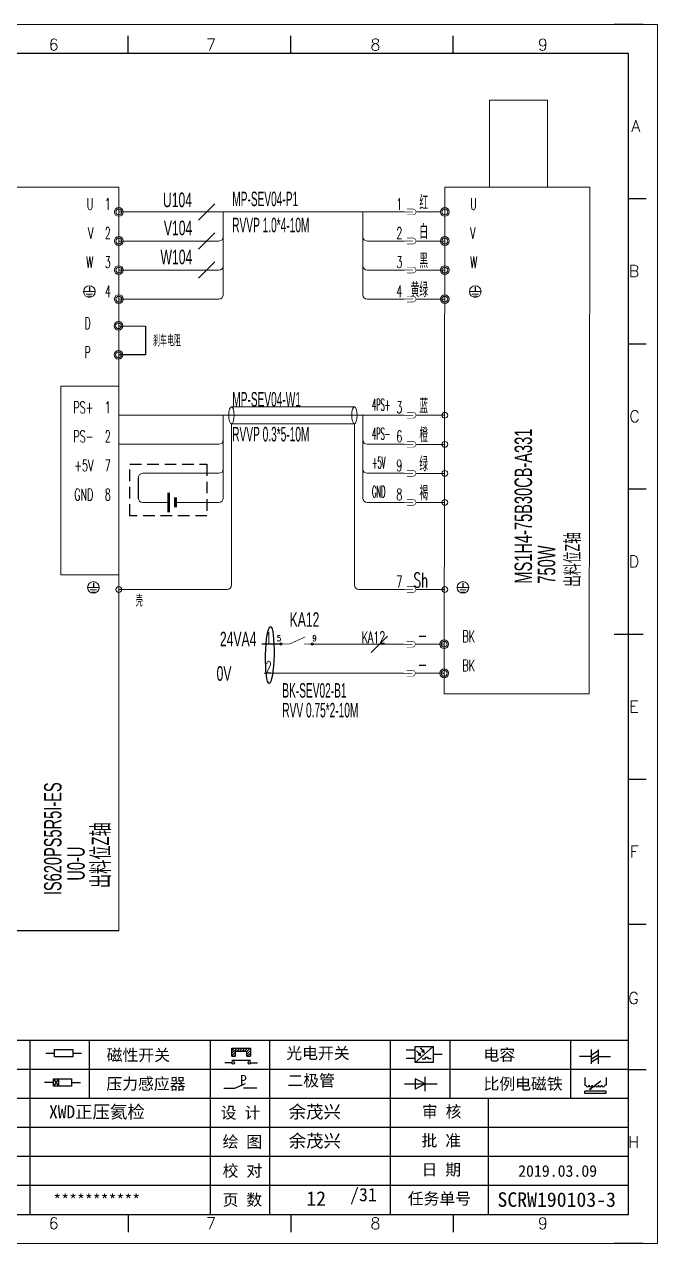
# Model space of a CAD drawing. Header units: millimetres. Extents: x -300 to 54435, y -106 to 60527.
# Drawn here: x 4508.2 to 4617.3, y 1900.2 to 2110.2 of the extents above; entities that cross this region are included whole.
import ezdxf
from ezdxf.enums import TextEntityAlignment as Align

# ---------------------------------------------------------------- set-up
doc = ezdxf.new("R2010")
doc.units = ezdxf.units.MM
doc.linetypes.add('DASHED', pattern=[0.75, 0.5, -0.25])
doc.layers.add('AE_BOR', color=1, linetype='Continuous')
doc.layers.add('ELEMENT', color=7, linetype='Continuous')
doc.layers.add('Dimension', color=3, linetype='Continuous', lineweight=13)
doc.styles.get("Standard").update_dxf_attribs({"font": ''})
doc.styles.add('WD', font='romans.shx', dxfattribs={"width": 0.8, "bigfont": 'gbcbig.shx'})
doc.styles.add('样式 8', font='arial.ttf', dxfattribs={"width": 0.6, "height": 2.5})
doc.styles.add('汉字', font='')
doc.styles.get('Standard').set_extended_font_data('SimSun')
doc.styles.get('汉字').set_extended_font_data('新宋体')

# ---------------------------------------------------------------- blocks, each defined once
blk = doc.blocks.new('$element$00000498')
at = {"const_width": 0.0233}
for points in [[(0, 0), (0, -0.25)], [(-0.25, -0.2), (0, -0.75)], [(0, -0.75), (0, -1)]]:
    blk.add_lwpolyline(points, dxfattribs=at)
at = {"flags": 9}
blk.add_attdef('S', (0, 0), '', height=0.00000667, dxfattribs=at)
blk = doc.blocks.new('H_KA_NO')
at = {"lineweight": 0}
for centre in [(0.2, 0), (5.6, 0)]:
    blk.add_circle(centre, 0.2, dxfattribs=at)
at = {"layer": 'ELEMENT', "color": 1, "xscale": 5, "yscale": 5, "zscale": 5, "rotation": 270}
blk.add_blockref('$element$00000498', (5.4, 0), dxfattribs=at)
at = {"lineweight": 0, "style": 'WD', "width": 0.8}
blk.add_attdef('端子号', text='', height=1, dxfattribs=at).set_placement((0.2, 0.5), align=Align.RIGHT)
blk.add_attdef('端子号', (5.6, 0.5), '', height=1, dxfattribs=at)
blk = doc.blocks.new('磁性开关')
at = {"linetype": 'ByBlock'}
h = blk.add_hatch(dxfattribs=at)
h.set_pattern_fill('ANSI31', color=256, scale=0.1, style=0)
h.paths.add_polyline_path([(-1910.88, -776.69), (-1910.88, -775.29), (-1907.69, -775.29), (-1907.69, -776.69), (-1908.31, -776.69), (-1908.31, -775.79), (-1910.25, -775.79), (-1910.25, -776.69)])
for p, q in [((-1910.88, -776.69), (-1910.88, -775.29)), ((-1910.88, -775.29), (-1907.69, -775.29)), ((-1910.88, -776.69), (-1910.25, -776.69)), ((-1910.25, -776.69), (-1910.25, -775.79)), ((-1910.25, -775.79), (-1908.31, -775.79)), ((-1908.31, -776.69), (-1908.31, -775.79)), ((-1908.31, -776.69), (-1907.69, -776.69)), ((-1907.69, -775.29), (-1907.69, -776.69)), ((-1910.91, -777.81), (-1912.09, -777.81)), ((-1910.88, -777.39), (-1907.69, -777.39)), ((-1907.66, -777.81), (-1906.48, -777.81))]:
    blk.add_line(p, q, dxfattribs=at)
for centre in [(-1910.68, -777.81), (-1907.88, -777.81)]:
    blk.add_circle(centre, 0.225, dxfattribs=at)
blk = doc.blocks.new('光电开关')
at = {"linetype": 'ByBlock'}
h = blk.add_hatch(dxfattribs=at)
h.set_pattern_fill('ANSI31', color=256, scale=0.01, style=0)
h.set_pattern_definition([(45, (0.172267, 0), (-0.0224506403, 0.0224506403), [])])
h.paths.add_polyline_path([(-1882.44, -776.34), (-1882.5, -775.91), (-1882.68, -776.07)])
h.paths.add_polyline_path([(-1882.86, -776.23), (-1882.44, -776.34), (-1882.68, -776.07)])
h.paths.add_polyline_path([(-1883.05, -776.88), (-1883.11, -776.45), (-1883.29, -776.61)])
h.paths.add_polyline_path([(-1883.47, -776.77), (-1883.05, -776.88), (-1883.29, -776.61)])
for p, q in [((-1884.01, -775.96), (-1885.56, -775.96)), ((-1880.91, -775.3), (-1884.01, -778.05)), ((-1883.75, -776.09), (-1883.05, -776.88)), ((-1883.11, -776.45), (-1883.47, -776.77)), ((-1883.05, -776.88), (-1883.47, -776.77)), ((-1883.14, -775.55), (-1882.44, -776.34)), ((-1883.05, -776.88), (-1883.11, -776.45)), ((-1882.5, -775.91), (-1882.86, -776.23)), ((-1882.44, -776.34), (-1882.86, -776.23)), ((-1882.44, -776.34), (-1882.5, -775.91)), ((-1879.37, -776.67), (-1880.91, -776.67)), ((-1884.01, -777.39), (-1885.56, -777.39)), ((-1882.78, -777.47), (-1882.23, -777.47)), ((-1882.23, -777.47), (-1882.23, -777.14)), ((-1882.23, -777.14), (-1881.78, -777.14)), ((-1881.78, -777.47), (-1881.78, -777.14)), ((-1881.23, -777.47), (-1881.78, -777.47))]:
    blk.add_line(p, q, dxfattribs=at)
blk.add_lwpolyline([(-1884.01, -775.3), (-1880.91, -775.3), (-1880.91, -778.05), (-1884.01, -778.05)], close=True, dxfattribs=at)
blk = doc.blocks.new('电磁阀线圈')
at = {"linetype": 'ByBlock'}
for p, q in [((-1854.61, -796.54), (-1856.17, -796.54)), ((-1854.61, -795.92), (-1853.75, -797.16)), ((-1853.75, -795.92), (-1854.61, -797.16)), ((-1853.75, -795.92), (-1853.75, -797.16)), ((-1851.53, -796.54), (-1849.97, -796.54))]:
    blk.add_line(p, q, dxfattribs=at)
blk.add_lwpolyline([(-1854.61, -795.92), (-1851.53, -795.92), (-1851.53, -797.16), (-1854.61, -797.16)], close=True, dxfattribs=at)
blk = doc.blocks.new('压力感应器')
at = {"linetype": 'ByBlock'}
for p, q in [((-1815.59, -777.73), (-1813.71, -776.93)), ((-1817.44, -777.73), (-1815.59, -777.73)), ((-1811.78, -777.73), (-1814.05, -777.73))]:
    blk.add_line(p, q, dxfattribs=at)
at = {"linetype": 'ByBlock', "insert": (-1814.65, -775.48), "char_height": 1.68, "width": 1.2242, "attachment_point": 1}
blk.add_mtext('{\\fNSimSun|b0|i0|c134|p49;P}', dxfattribs=at)
blk = doc.blocks.new('二极管')
at = {"linetype": 'ByBlock'}
for p, q in [((-1787.52, -776.77), (-1781.92, -776.77)), ((-1783.97, -776.77), (-1785.69, -775.9)), ((-1785.69, -775.9), (-1785.69, -777.65)), ((-1783.97, -776.77), (-1785.69, -777.65)), ((-1783.97, -777.99), (-1783.97, -775.56))]:
    blk.add_line(p, q, dxfattribs=at)
blk = doc.blocks.new('电容')
at = {"linetype": 'ByBlock'}
for p, q in [((-1756.08, -782.99), (-1756.08, -780.56)), ((-1754.86, -780.79), (-1756.08, -781.55)), ((-1754.86, -782.99), (-1754.86, -780.56)), ((-1756.08, -781.77), (-1758.13, -781.77)), ((-1754.86, -781.44), (-1756.08, -782.2)), ((-1754.86, -781.99), (-1756.08, -782.75)), ((-1754.86, -781.77), (-1752.81, -781.77))]:
    blk.add_line(p, q, dxfattribs=at)
blk = doc.blocks.new('比例电磁阀')
at = {"linetype": 'ByBlock'}
for p, q in [((-1757.26, -775.38), (-1757.26, -776.71)), ((-1757.26, -776.71), (-1757.05, -776.71)), ((-1754.5, -775.98), (-1756.35, -777.44)), ((-1753.58, -776.71), (-1753.8, -776.71)), ((-1753.58, -775.38), (-1753.58, -776.71)), ((-1753.6, -777.73), (-1757.25, -777.73)), ((-1757.25, -778.13), (-1757.25, -777.73)), ((-1753.6, -778.13), (-1757.25, -778.13)), ((-1756.35, -777.44), (-1756.25, -777.25)), ((-1756.35, -777.44), (-1756.15, -777.38)), ((-1756.15, -777.38), (-1756.25, -777.25)), ((-1753.6, -777.73), (-1753.6, -778.13))]:
    blk.add_line(p, q, dxfattribs=at)
for centre in [(-1756.78, -776.71), (-1756.24, -776.71), (-1755.7, -776.71), (-1755.15, -776.71), (-1754.61, -776.71), (-1754.07, -776.71)]:
    blk.add_arc(centre, 0.271, 180, 0, dxfattribs=at)
blk = doc.blocks.new('电阻')
at = {"linetype": 'ByBlock'}
for p, q in [((-3.09, 0), (-1.57, 0)), ((1.57, 0), (3.09, 0))]:
    blk.add_line(p, q, dxfattribs=at)
blk.add_lwpolyline([(-1.57, 0.63), (1.57, 0.63), (1.57, -0.63), (-1.57, -0.63)], close=True, dxfattribs=at)

msp = doc.modelspace()

# ---------------------------------------------------------------- linework, layer by layer
at = {"color": 7}
for p, q in [((4612.344, 2105.205), (4325.344, 2105.205)), ((4612.344, 1905.205), (4612.344, 2105.205)), ((4552.462, 2003.47), (4549.14, 2003.47)), ((4330.374, 1905.205), (4609.874, 1905.205)), ((4451.141, 1905.205), (4511.091, 1905.205)), ((4511.091, 1905.205), (4579.876, 1905.205))]:
    msp.add_line(p, q, dxfattribs=at)
at = {"lineweight": 0}
for p, q in [((4524.489, 2077.895), (4573.686, 2077.895)), ((4542.505, 2063.645), (4542.505, 2077.895)), ((4566.553, 2063.645), (4566.553, 2077.895)), ((4575.686, 2077.895), (4579.928, 2077.895)), ((4524.489, 2072.895), (4541.755, 2072.895)), ((4573.686, 2072.895), (4567.303, 2072.895)), ((4580.678, 2072.895), (4575.686, 2072.895)), ((4524.489, 2067.895), (4541.755, 2067.895)), ((4573.686, 2067.895), (4567.303, 2067.895)), ((4580.678, 2067.891), (4575.686, 2067.891)), ((4518.542, 2064.179), (4520.331, 2064.179)), ((4518.874, 2063.75), (4519.999, 2063.75)), ((4519.16, 2063.404), (4519.733, 2063.404)), ((4524.489, 2062.895), (4541.755, 2062.895)), ((4573.686, 2062.895), (4567.303, 2062.895)), ((4580.678, 2062.887), (4575.686, 2062.887)), ((4585.032, 2064.179), (4586.821, 2064.179)), ((4585.365, 2063.75), (4586.489, 2063.75)), ((4585.65, 2063.404), (4586.223, 2063.404)), ((4543.934, 2044.343), (4565.095, 2044.344)), ((4573.686, 2042.879), (4524.489, 2042.879)), ((4542.505, 2028.629), (4542.505, 2042.879)), ((4543.913, 2041.413), (4543.913, 2013.621)), ((4543.913, 2041.413), (4565.095, 2041.413)), ((4565.095, 2041.413), (4565.095, 2013.629)), ((4566.553, 2028.629), (4566.553, 2042.879)), ((4580.678, 2042.875), (4575.686, 2042.875)), ((4524.489, 2037.879), (4541.755, 2037.879)), ((4573.686, 2037.879), (4567.303, 2037.879)), ((4580.678, 2037.871), (4575.686, 2037.871)), ((4528.617, 2032.879), (4541.755, 2032.879)), ((4573.686, 2032.879), (4567.303, 2032.879)), ((4580.678, 2032.871), (4575.686, 2032.871)), ((4533.094, 2027.879), (4528.617, 2027.879)), ((4534.29, 2027.879), (4541.755, 2027.879)), ((4573.686, 2027.879), (4567.303, 2027.879)), ((4580.678, 2027.871), (4575.686, 2027.871)), ((4519.227, 2013.214), (4521.016, 2013.214)), ((4519.559, 2012.785), (4520.683, 2012.785)), ((4519.845, 2012.438), (4520.418, 2012.438)), ((4524.489, 2012.871), (4543.163, 2012.871)), ((4573.686, 2012.879), (4565.845, 2012.879)), ((4580.678, 2012.871), (4575.686, 2012.871)), ((4582.909, 2013.214), (4584.697, 2013.214)), ((4583.241, 2012.785), (4584.365, 2012.785)), ((4583.526, 2012.438), (4584.1, 2012.438))]:
    msp.add_line(p, q, dxfattribs=at)
for p, q in [((4519.436, 2064.975), (4519.436, 2064.186)), ((4585.927, 2064.975), (4585.927, 2064.186)), ((4524.489, 2058.298), (4529.075, 2058.228)), ((4529.075, 2058.228), (4529.075, 2053.298)), ((4529.075, 2053.298), (4524.489, 2053.298)), ((4527.867, 2032.129), (4527.867, 2028.629)), ((4520.121, 2014.01), (4520.121, 2013.221)), ((4583.803, 2014.01), (4583.803, 2013.221)), ((4524.489, 1954.09), (4495.861, 1954.09))]:
    msp.add_line(p, q)
at = {"color": 7, "lineweight": 0}
for p, q in [((4573.574, 2003.439), (4557.394, 2003.439)), ((4580.566, 2003.435), (4575.574, 2003.435)), ((4573.574, 1998.439), (4549.555, 1998.439)), ((4573.574, 1998.439), (4551.657, 1998.439)), ((4580.566, 1998.431), (4575.574, 1998.431))]:
    msp.add_line(p, q, dxfattribs=at)
at = {"color": 7, "linetype": 'ByBlock'}
for p, q in [((4612.344, 1935.205), (4325.344, 1935.205)), ((4612.344, 1930.205), (4325.344, 1930.205)), ((4612.344, 1925.205), (4325.344, 1925.205)), ((4612.344, 1920.205), (4325.344, 1920.205)), ((4612.344, 1915.205), (4325.344, 1915.205)), ((4612.344, 1910.205), (4488.367, 1910.205))]:
    msp.add_line(p, q, dxfattribs=at)
at = {"color": 7, "lineweight": -2}
for p, q in [((4509.178, 1935.205), (4509.178, 1925.205)), ((4519.416, 1935.205), (4519.416, 1925.205)), ((4540.226, 1935.205), (4540.226, 1925.205)), ((4550.464, 1935.205), (4550.464, 1925.205)), ((4571.274, 1935.205), (4571.274, 1925.205)), ((4581.512, 1935.205), (4581.512, 1925.205)), ((4602.322, 1935.205), (4602.322, 1925.205)), ((4509.178, 1925.205), (4509.178, 1905.29)), ((4540.226, 1925.205), (4540.226, 1905.205)), ((4550.464, 1925.205), (4550.464, 1905.205)), ((4571.274, 1925.205), (4571.274, 1905.205)), ((4588.127, 1925.205), (4588.127, 1905.205))]:
    msp.add_line(p, q, dxfattribs=at)
at = {"color": 7, "ltscale": 2}
for p, q in [((4612.344, 1905.205), (4612.344, 1926.651)), ((4579.876, 1905.205), (4609.874, 1905.205)), ((4579.876, 1905.205), (4612.344, 1905.205))]:
    msp.add_line(p, q, dxfattribs=at)
at = {"lineweight": 0}
for points in [[(4588.359, 2097.178), (4598.359, 2097.178), (4598.359, 2082.178), (4588.359, 2082.178)], [(4580.678, 2082.178), (4605.678, 2082.178), (4605.561, 1994.926), (4580.561, 1994.926)], [(4524.489, 2047.879), (4514.489, 2047.879), (4514.489, 2015.379), (4524.489, 2015.379)]]:
    msp.add_lwpolyline(points, close=True, dxfattribs=at)
msp.add_lwpolyline([(4495.861, 1954.09), (4495.861, 2082.178), (4524.489, 2082.178), (4524.489, 1954.09)], dxfattribs=at)
at = {"color": 3, "lineweight": 0, "const_width": 0.1, "flags": 128}
for points in [[(4575.186, 2077.895), (4573.686, 2077.895)], [(4575.186, 2072.895), (4573.686, 2072.895)], [(4575.186, 2067.895), (4573.686, 2067.895)], [(4575.186, 2062.895), (4573.686, 2062.895)], [(4575.186, 2042.879), (4573.686, 2042.879)], [(4575.186, 2037.879), (4573.686, 2037.879)], [(4575.186, 2032.879), (4573.686, 2032.879)], [(4575.186, 2027.879), (4573.686, 2027.879)], [(4575.186, 2012.879), (4573.686, 2012.879)]]:
    msp.add_lwpolyline(points, dxfattribs=at)
for points in [[(4574.186, 2078.395), (4575.186, 2078.395, -1), (4575.186, 2077.395), (4574.186, 2077.395)], [(4574.186, 2073.395), (4575.186, 2073.395, -1), (4575.186, 2072.395), (4574.186, 2072.395)], [(4574.186, 2068.395), (4575.186, 2068.395, -1), (4575.186, 2067.395), (4574.186, 2067.395)], [(4574.186, 2063.395), (4575.186, 2063.395, -1), (4575.186, 2062.395), (4574.186, 2062.395)], [(4574.186, 2043.379), (4575.186, 2043.379, -1), (4575.186, 2042.379), (4574.186, 2042.379)], [(4574.186, 2038.379), (4575.186, 2038.379, -1), (4575.186, 2037.379), (4574.186, 2037.379)], [(4574.186, 2033.379), (4575.186, 2033.379, -1), (4575.186, 2032.379), (4574.186, 2032.379)], [(4574.186, 2028.379), (4575.186, 2028.379, -1), (4575.186, 2027.379), (4574.186, 2027.379)], [(4574.186, 2013.379), (4575.186, 2013.379, -1), (4575.186, 2012.379), (4574.186, 2012.379)]]:
    msp.add_lwpolyline(points, format="xyb", dxfattribs=at)
at = {"color": 6, "linetype": 'DASHED', "ltscale": 4}
msp.add_lwpolyline([(4526.407, 2034.441), (4539.694, 2034.441), (4539.694, 2025.542), (4526.407, 2025.542)], close=True, dxfattribs=at)
at = {"color": 3}
for points in [[(4533.094, 2029.576, 0.5, 0.5, 0), (4533.094, 2026.181, 2, 2, 0)], [(4534.29, 2028.728, 0.5, 0.5, 0), (4534.29, 2027.03, 2, 2, 0)]]:
    msp.add_lwpolyline(points, format="xyseb", dxfattribs=at)
at = {"color": 7, "lineweight": 0, "const_width": 0.1, "flags": 128}
for points in [[(4575.074, 2003.439), (4573.574, 2003.439)], [(4575.074, 1998.439), (4573.574, 1998.439)]]:
    msp.add_lwpolyline(points, dxfattribs=at)
for points in [[(4574.074, 2003.939), (4575.074, 2003.939, -1), (4575.074, 2002.939), (4574.074, 2002.939)], [(4574.074, 1998.939), (4575.074, 1998.939, -1), (4575.074, 1997.939), (4574.074, 1997.939)]]:
    msp.add_lwpolyline(points, format="xyb", dxfattribs=at)
at = {"lineweight": 0}
for centre, radius in [((4524.489, 2077.895), 0.75), ((4524.489, 2077.895), 0.5), ((4580.678, 2077.895), 0.75), ((4580.678, 2077.895), 0.5), ((4524.489, 2072.895), 0.75), ((4524.489, 2072.895), 0.5), ((4580.678, 2072.895), 0.75), ((4580.678, 2072.895), 0.5), ((4524.489, 2067.895), 0.75), ((4580.678, 2067.891), 0.75), ((4524.489, 2067.895), 0.5), ((4580.678, 2067.891), 0.5), ((4519.436, 2064.186), 1), ((4585.927, 2064.186), 1), ((4524.489, 2062.895), 0.75), ((4524.489, 2062.895), 0.5), ((4580.678, 2062.887), 0.75), ((4580.678, 2062.887), 0.5), ((4524.455, 2058.298), 0.75), ((4524.455, 2058.298), 0.5), ((4524.455, 2053.298), 0.75), ((4524.455, 2053.298), 0.5), ((4580.678, 2042.875), 0.5), ((4580.678, 2037.871), 0.5), ((4580.678, 2032.871), 0.5), ((4580.678, 2027.871), 0.5), ((4520.121, 2013.221), 1), ((4583.803, 2013.221), 1), ((4524.489, 2012.871), 0.5), ((4580.678, 2012.871), 0.5)]:
    msp.add_circle(centre, radius, dxfattribs=at)
at = {"color": 7, "lineweight": 0}
for centre, radius in [((4580.566, 2003.435), 0.75), ((4580.566, 2003.435), 0.5), ((4580.566, 1998.431), 0.75), ((4580.566, 1998.431), 0.5)]:
    msp.add_circle(centre, radius, dxfattribs=at)
at = {"lineweight": 0}
for centre, start, end in [((4541.755, 2073.645), 270, 0), ((4567.303, 2073.645), 180, 270), ((4541.755, 2068.645), 270, 0), ((4567.303, 2068.645), 180, 270), ((4541.755, 2063.645), 270, 0), ((4567.303, 2063.645), 180, 270), ((4541.755, 2038.629), 270, 0), ((4567.303, 2038.629), 180, 270), ((4528.617, 2032.129), 90, 180), ((4541.755, 2033.629), 270, 0), ((4567.303, 2033.629), 180, 270), ((4528.617, 2028.629), 180, 270), ((4541.755, 2028.629), 270, 0), ((4567.303, 2028.629), 180, 270), ((4543.163, 2013.621), 270, 0), ((4565.845, 2013.629), 180, 270)]:
    msp.add_arc(centre, 0.75, start, end, dxfattribs=at)
msp.add_ellipse((4543.913, 2042.879), major_axis=(0, 1.465), ratio=0.3169375, dxfattribs=at)
at = {"lineweight": 0, "extrusion": (0, 0, -1)}
msp.add_ellipse((4565.095, 2042.879), major_axis=(0, 1.465), ratio=0.3169375, dxfattribs=at)
at = {"color": 7}
msp.add_ellipse((4550.52, 2001.576), major_axis=(0.109, 4.907), ratio=0.1479253, dxfattribs=at)
at = {"layer": 'AE_BOR', "color": 7, "lineweight": 15}
for p, q in [((4320.341, 2110.205), (4617.341, 2110.205)), ((4617.341, 2110.205), (4617.341, 1900.205)), ((4617.341, 1900.205), (4320.341, 1900.205))]:
    msp.add_line(p, q, dxfattribs=at)
at = {"layer": 'AE_BOR', "color": 7, "lineweight": 30}
for p, q in [((4614.874, 2110.205), (4609.874, 2110.205)), ((4609.844, 2005.205), (4614.844, 2005.205)), ((4614.874, 1900.205), (4609.874, 1900.205))]:
    msp.add_line(p, q, dxfattribs=at)
at = {"layer": 'AE_BOR', "color": 7}
for p, q in [((4526.124, 2105.205), (4526.124, 2108.205)), ((4554.124, 2105.205), (4554.124, 2108.205)), ((4582.124, 2105.205), (4582.124, 2108.205)), ((4612.344, 2080.205), (4615.344, 2080.205)), ((4612.344, 2055.205), (4615.344, 2055.205)), ((4612.344, 2030.205), (4615.344, 2030.205)), ((4612.344, 1980.205), (4615.344, 1980.205)), ((4612.344, 1955.205), (4615.344, 1955.205)), ((4612.344, 1930.205), (4615.344, 1930.205)), ((4526.124, 1905.205), (4526.124, 1902.205)), ((4554.124, 1905.205), (4554.124, 1902.205)), ((4582.124, 1905.205), (4582.124, 1902.205))]:
    msp.add_line(p, q, dxfattribs=at)
at = {"layer": 'Dimension', "lineweight": 0}
for p, q in [((4538.229, 2076.48), (4541.058, 2079.309)), ((4538.229, 2071.48), (4541.058, 2074.309)), ((4538.229, 2066.48), (4541.058, 2069.309))]:
    msp.add_line(p, q, dxfattribs=at)
at = {"layer": 'Dimension', "color": 7, "lineweight": 0}
msp.add_line((4567.981, 2002.024), (4570.81, 2004.853), dxfattribs=at)

# ---------------------------------------------------------------- block references
at = {"color": 7, "lineweight": 0}
ref = msp.add_blockref('H_KA_NO', (4552.262, 2003.47), dxfattribs=at)
ref.add_attrib('端子号', '9', (4557.862, 2003.97), dxfattribs={"lineweight": 0, "height": 1, "style": 'WD', "width": 0.8})
ref.add_attrib('端子号', '5', dxfattribs={"lineweight": 0, "height": 1, "style": 'WD', "width": 0.8}).set_placement((4552.462, 2003.97), align=Align.RIGHT)
at = {"color": 7, "linetype": 'ByBlock'}
for name, p in [('光电开关', (6459.565, 2709.474)), ('磁性开关', (6454.87, 2709.165)), ('电容', (6362.032, 2714.186)), ('电磁阀线圈', (6367.866, 2724.502)), ('压力感应器', (6360.064, 2704.721)), ('二极管', (6361.253, 2704.479)), ('比例电磁阀', (6362.032, 2704.186))]:
    msp.add_blockref(name, p, dxfattribs=at)
at = {"color": 7}
msp.add_blockref('电阻', (4514.996, 1932.981), dxfattribs=at)

# ---------------------------------------------------------------- texts
at = {"lineweight": 0, "style": 'WD', "width": 0.6}
for s, height, p in [('U', 2, (4520.121, 2078.245)), ('1', 2, (4523.121, 2078.253)), ('红', 2.5, (4577.79, 2078.245)), ('V', 2, (4520.121, 2073.245)), ('2', 2, (4523.121, 2073.253)), ('白', 2.5, (4577.79, 2073.245)), ('黑', 2.5, (4577.79, 2068.241)), ('W', 2, (4520.121, 2068.245)), ('3', 2, (4523.121, 2068.249)), ('4', 2, (4523.121, 2063.245)), ('黄绿', 2.5, (4577.79, 2063.241)), ('D', 2, (4519.68, 2057.738)), ('P', 2, (4519.68, 2052.738)), ('Sh', 2.5, (4577.79, 2013.225))]:
    msp.add_text(s, height=height, dxfattribs=at).set_placement(p, align=Align.RIGHT)
for s, p in [('1', (4572.325, 2078.253)), ('U', (4585.046, 2078.245)), ('2', (4572.325, 2073.253)), ('V', (4585.046, 2073.245)), ('3', (4572.325, 2068.249)), ('W', (4585.046, 2068.241)), ('4', (4572.325, 2063.245)), ('刹车电阻', (4530.41, 2054.749)), ('3', (4572.325, 2043.233)), ('6', (4572.325, 2038.229)), ('9', (4572.325, 2033.229)), ('8', (4572.325, 2028.229)), ('7', (4572.325, 2013.229))]:
    msp.add_text(s, height=2, dxfattribs=at).set_placement(p)
at = {"color": 6, "lineweight": 0, "style": 'WD', "width": 0.4}
for s, p in [('4PS+', (4568.123, 2043.725)), ('4PS-', (4568.123, 2038.725)), ('+5V', (4568.123, 2033.725)), ('GND', (4568.123, 2028.725))]:
    msp.add_text(s, height=2, dxfattribs=at).set_placement(p)
at = {"color": 6, "lineweight": 0, "style": 'WD', "width": 0.6}
for s, height, p in [('蓝', 2.5, (4577.79, 2043.225)), ('PS+', 2, (4520.121, 2043.229)), ('1', 2, (4523.121, 2043.229)), ('PS-', 2, (4520.121, 2038.229)), ('2', 2, (4523.121, 2038.229)), ('橙', 2.5, (4577.79, 2038.225)), ('+5V', 2, (4520.121, 2033.229)), ('7', 2, (4523.121, 2033.229)), ('绿', 2.5, (4577.79, 2033.225)), ('褐', 2.5, (4577.79, 2028.225)), ('GND', 2, (4520.121, 2028.225)), ('8', 2, (4523.121, 2028.225)), ('壳', 2, (4528.625, 2009.943))]:
    msp.add_text(s, height=height, dxfattribs=at).set_placement(p, align=Align.RIGHT)
at = {"color": 7, "lineweight": 0, "style": 'WD', "width": 0.6}
for s, height, p in [('1', 2, (4550.839, 2003.541)), ('-', 2.5, (4577.678, 2003.785)), ('2', 2, (4550.839, 1998.541)), ('-', 2.5, (4577.678, 1998.785))]:
    msp.add_text(s, height=height, dxfattribs=at).set_placement(p, align=Align.RIGHT)
for s, p in [('KA12', (4566.353, 2003.64)), ('BK', (4583.699, 2003.785)), ('BK', (4583.699, 1998.781))]:
    msp.add_text(s, height=2, dxfattribs=at).set_placement(p)
msp.add_text('12', height=2.5).set_placement((4556.808, 1906.717))
at = {"color": 7, "char_height": 2, "attachment_point": 1, "style": '汉字'}
for s, insert in [('{\\fKaiTi_GB2312|b0|i0|c134|p49;光电开关}', (4553.363, 1934.014)), ('{\\fKaiTi_GB2312|b0|i0|c134|p49;磁性开关}', (4522.412, 1933.676)), ('{\\fKaiTi_GB2312|b0|i0|c134|p49;电容}', (4587.339, 1933.726)), ('{\\fKaiTi_GB2312|b0|i0|c134|p49;压力感应器}', (4522.36, 1928.736)), ('{\\fKaiTi_GB2312|b0|i0|c134|p49;二极管}', (4553.545, 1929.297)), ('{\\fKaiTi_GB2312|b0|i0|c134|p49;比例电磁铁}', (4587.339, 1928.726)), ('{\\fKaiTi_GB2312|b0|i0|c134|p0;设 计}', (4542.062, 1923.745)), ('{\\fKaiTi_GB2312|b0|i0|c134|p0;审 核}', (4576.729, 1923.954)), ('{\\fKaiTi_GB2312|b0|i0|c134|p0;绘 图}', (4542.39, 1918.745)), ('{\\fKaiTi_GB2312|b0|i0|c134|p0;批 准}', (4576.659, 1918.954)), ('{\\fKaiTi_GB2312|b0|i0|c134|p0;校 对}', (4542.39, 1913.745)), ('{\\fKaiTi_GB2312|b0|i0|c134|p0;日 期}', (4576.659, 1913.954)), ('{\\fKaiTi_GB2312|b0|i0|c134|p0;页 数}', (4542.39, 1908.745)), ('{\\fKaiTi_GB2312|b0|i0|c134|p0;任务单号}', (4574.283, 1908.954))]:
    msp.add_mtext(s, dxfattribs=dict(at, insert=insert))
at = {"color": 7}
for s, insert, char_height, width, attachment_point in [('{\\fKaiTi_GB2312|b0|i0|c134|p49;XWD\\fNSimSun|b0|i0|c134|p49;正}压氦检', (4512.487, 1924.004), 2.2, 26.57668, 1), ('余茂兴', (4553.774, 1924.004), 2.2, 15.31746, 1), ('余茂兴', (4553.774, 1919.004), 2.2, 15.31746, 1), ('{\\fKaiTi_GB2312|b0|i0|c134|p49;2019.03.09}', (4600.113, 1912.705), 2, 24.21725, 5)]:
    msp.add_mtext(s, dxfattribs=dict(at, insert=insert, char_height=char_height, width=width, attachment_point=attachment_point))
at = {"color": 7, "linetype": 'ByBlock', "lineweight": -2, "insert": (4562.977, 1908.366), "char_height": 4.26888, "width": 20.81025, "attachment_point": 5}
msp.add_mtext('  {\\H0.53119x; /31}', dxfattribs=at)
at = {"insert": (4589.747, 1909.039), "char_height": 2.5, "attachment_point": 1}
msp.add_mtext_dynamic_manual_height_columns('SCRW190103-3', width=16.39674, gutter_width=12.5, heights=[0], dxfattribs=at)
at = {"color": 7, "lineweight": -2, "insert": (4520.702, 1907.705), "char_height": 2, "width": 31.04816, "attachment_point": 5}
msp.add_mtext('{\\C256;***********}', dxfattribs=at)
at = {"layer": 'AE_BOR', "color": 7, "style": 'WD'}
for s, p in [('6', (4513.28, 2105.705)), ('7', (4540.378, 2105.705)), ('8', (4568.708, 2105.705)), ('9', (4597.572, 2105.705)), ('6', (4513.28, 1902.705)), ('7', (4540.378, 1902.705)), ('8', (4568.708, 1902.705)), ('9', (4597.572, 1902.705))]:
    msp.add_text(s, height=2, dxfattribs=at).set_placement(p, align=Align.CENTER)
for s, p in [('A', (4614.368, 2092.705)), ('B', (4614.177, 2067.705)), ('C', (4614.273, 2042.705)), ('D', (4614.177, 2017.705)), ('E', (4614.082, 1992.705)), ('F', (4614.082, 1967.705)), ('F', (4614.082, 1967.705)), ('G', (4614.082, 1942.486)), ('H', (4614.177, 1917.705))]:
    msp.add_text(s, height=2, dxfattribs=at).set_placement(p, align=Align.MIDDLE_RIGHT)
at = {"layer": 'Dimension', "lineweight": 0, "style": '样式 8', "width": 0.6}
for s, p in [('U104', (4537.117, 2078.734)), ('V104', (4537.159, 2073.895)), ('W104', (4537.159, 2068.895))]:
    msp.add_text(s, height=2.5, dxfattribs=at).set_placement(p, align=Align.RIGHT)
at = {"layer": 'Dimension', "color": 3, "lineweight": 0, "style": '样式 8', "width": 0.5}
for s, p in [('MP-SEV04-P1', (4544.049, 2078.895)), ('MP-SEV04-W1', (4544.049, 2044.379))]:
    msp.add_text(s, height=2.5, dxfattribs=at).set_placement(p)
at = {"layer": 'Dimension', "color": 1, "lineweight": 0, "style": '样式 8', "width": 0.5}
for s, p in [('RVVP 1.0*4-10M', (4544.049, 2076.895)), ('RVVP 0.3*5-10M', (4544.049, 2040.879))]:
    msp.add_text(s, height=2.5, dxfattribs=at).set_placement(p, align=Align.TOP_LEFT)
at = {"layer": 'Dimension', "color": 6, "lineweight": 0, "style": '样式 8', "width": 0.6}
for s, p in [('MS1H4-75B30CB-A331', (4595.696, 2013.886)), ('IS620PS5R5I-ES', (4514.624, 1960.224))]:
    msp.add_text(s, height=3, rotation=90, dxfattribs=at).set_placement(p)
at = {"layer": 'Dimension', "color": 3, "lineweight": 0, "style": '样式 8', "width": 0.6}
msp.add_text('出料位Z轴', height=2.5, rotation=90, dxfattribs=at).set_placement((4603.893, 2013.294))
at = {"layer": 'Dimension', "lineweight": 0, "style": '样式 8', "width": 0.6}
for s, p in [('750W', (4599.696, 2013.886)), ('出料位Z轴', (4522.821, 1961.431)), ('U0-U', (4518.624, 1962.724))]:
    msp.add_text(s, height=3, rotation=90, dxfattribs=at).set_placement(p)
at = {"layer": 'Dimension', "color": 7, "lineweight": 0, "style": '样式 8'}
for s, width, p in [('KA12', 0.6, (4553.936, 2006.447)), ('24VA4', 0.6, (4541.922, 2003.08)), ('0V', 0.6, (4541.349, 1997.144)), ('BK-SEV02-B1', 0.5, (4552.678, 1994.239))]:
    msp.add_text(s, height=2.5, dxfattribs=dict(at, width=width)).set_placement(p)
at = {"layer": 'Dimension', "color": 7, "lineweight": 0, "style": '样式 8', "width": 0.5}
msp.add_text('RVV 0.75*2-10M', height=2.5, dxfattribs=at).set_placement((4552.678, 1993.341), align=Align.TOP_LEFT)

doc.saveas('drawing.dxf')
